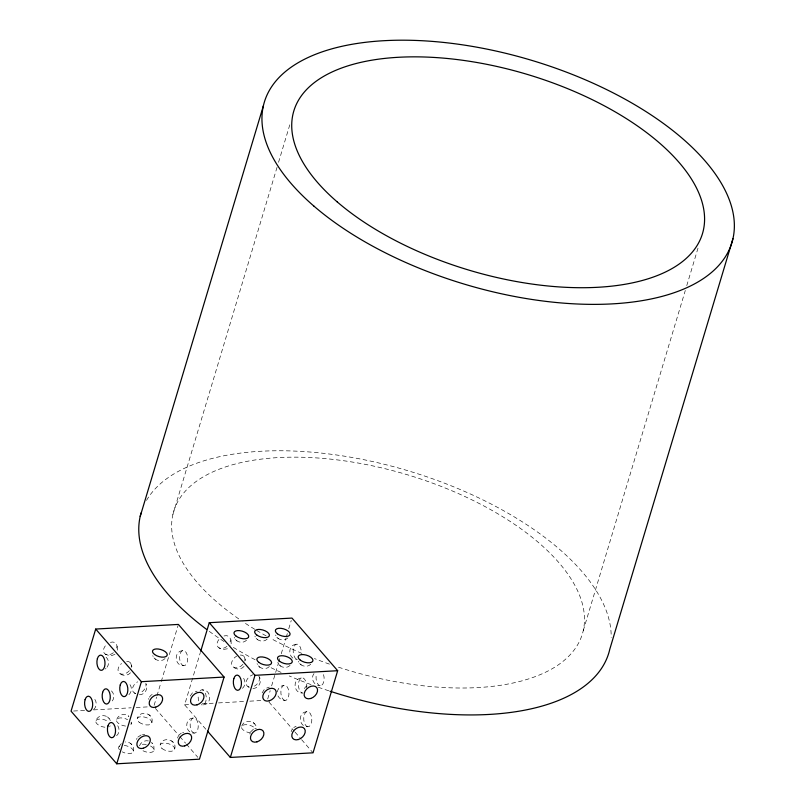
<?xml version="1.0" encoding="UTF-8"?>
<svg xmlns="http://www.w3.org/2000/svg" width="804" height="804" viewBox="0 0 804 804"><rect width="100%" height="100%" fill="white"/><g stroke="black" fill="none" stroke-linecap="round" stroke-linejoin="round"><path stroke-width="0.6" stroke-dasharray="4.02 3.01" d="M131.213 723.751L131.454 722.032M133.384 751.227C134.74 746.393 130.107 741.037 125.112 741.991M151.886 722.595C154.479 713.731 140.177 709.359 137.414 718.203M154.056 750.072L153.845 745.74L151.795 742.795M174.729 748.916C177.332 740.042 163.031 735.68 160.257 744.524M117.585 650.175L117.464 646.094L116.138 643.632M231.17 643.813L231.049 639.733L229.723 637.281M277.35 691.973C277.752 688.686 280.405 685.742 283.752 685.37M172.88 514.53L277.099 167.121M278.546 162.318L290.445 122.65M154.107 705.349L156.609 697.018M156.961 695.832L160.89 682.737M161.252 681.551L178.026 625.623M205.864 729.248L184.639 704.817L200.347 652.456M267.692 698.998L270.194 690.666M271.621 685.902L278.405 663.3M278.757 662.104L279.832 658.536M281.259 653.773L285.902 638.306M286.254 637.12L287.329 633.542M288.757 628.788L291.259 620.457M583.252 630.637L685.309 290.445M686.757 285.641L698.294 247.17M148.529 699.319L148.81 698.405M177.553 738.062L178.357 735.972M262.114 692.958L264.697 688.767L269.37 687.098M249.793 734.022L250.084 733.107M291.138 731.71L291.932 729.61M136.499 739.459L137.002 738.283M190.166 696.093L192.468 692.807L197.141 691.139M104.932 727.238A7.628 3.648 16.7 0 1 96.058 720.515C98.108 713.972 108.309 714.083 110.319 720.585M116.741 719.359C118.309 714.465 125.394 712.676 128.952 716.475M118.912 746.836L121.494 743.348M241.743 726.163C244.205 718.284 256.858 720.655 256.466 728.836M149.323 697.229L151.112 695.128L153.514 693.832M250.587 731.931L253.541 729.057M304.254 688.556L306.043 686.455L309.681 684.948M107.032 667.27C109.434 664.255 108.932 659.38 105.857 657.009M112.299 700.957C115.012 697.581 113.907 692.214 110.269 689.963M314.012 673.551C311.299 676.928 312.404 682.294 316.052 684.546M93.716 709.48C97.063 706.585 97.093 700.786 93.535 698.063M128.881 694.736C132.228 691.852 132.258 686.043 128.71 683.32M116.57 735.791C120.298 732.595 119.726 726.183 115.535 723.64M242.466 688.385C245.813 685.49 245.843 679.692 242.285 676.968M130.519 672.757C127.947 675.842 122.791 676.305 119.826 673.531M137.785 737.157L141.202 734.896M244.104 666.395C241.532 669.491 236.376 669.943 233.411 667.179M179.141 734.846L181.312 733.097M165.071 658.566C161.403 662.395 154.368 660.637 152.72 655.642M246.557 640.205C242.888 644.044 235.853 642.285 234.205 637.291M267.229 639.049C263.561 642.888 256.526 641.13 254.878 636.135M287.902 637.894C284.234 641.733 277.199 639.974 275.551 634.979M269.41 666.526C265.732 670.355 258.697 668.596 257.059 663.612M290.083 665.37C286.415 669.199 279.38 667.441 277.732 662.446M310.756 664.215C307.088 668.044 300.053 666.285 298.405 661.29M105.193 669.008L106.038 668.425M115.002 654.366L110.329 656.034L105.314 654.165M293.731 727.509L296.133 726.223M227.421 648.778L222.517 649.572L218.889 647.813M182.488 650.667C173.322 651.521 174.639 666.305 183.774 665.722A7.628 4.04 86.8 0 0 187.101 654.617A7.628 4.04 86.8 0 0 180.086 654.004A7.628 4.04 86.8 0 0 183.774 665.722M296.073 644.316C286.907 645.17 288.224 659.953 297.359 659.37M301.339 678.003C292.174 678.857 293.49 693.641 302.626 693.058A7.628 4.04 86.8 0 1 298.455 684.435A7.628 4.04 86.8 0 1 303.088 678.013A7.628 4.04 86.8 0 1 306.455 687.762M203.392 704.887C212.557 704.033 211.241 689.249 202.105 689.832M193.02 718.042C183.855 718.897 185.171 733.68 194.307 733.097A7.628 4.04 86.8 0 0 197.643 721.992A7.628 4.04 86.8 0 0 190.618 721.379A7.628 4.04 86.8 0 0 194.307 733.097M306.605 711.691C297.44 712.545 298.756 727.329 307.892 726.746A7.628 4.04 86.8 0 0 311.218 715.63A7.628 4.04 86.8 0 0 304.203 715.017A7.628 4.04 86.8 0 0 307.892 726.746M182.548 732.575L183.774 732.364M254.778 728.535L256.014 728.313M139.353 694.787C144.841 694.897 148.72 688.294 145.886 683.601A7.628 5.347 -41 0 1 140.8 692.545M252.938 688.425C259.089 688.576 262.687 680.646 258.747 676.023M142.429 734.675L144.861 734.615M73.566 711.027L84.842 710.394M93.606 709.902L131.203 707.801M136.208 707.52L148.74 706.827M184.639 704.817L189.654 704.535M202.186 703.832L213.462 703.198M218.467 702.917L244.778 701.45M249.793 701.168L262.325 700.465M323.54 674.576A7.628 4.04 86.8 0 1 320.203 685.691L317.51 685.189M285.038 700.425A7.628 4.04 86.8 0 1 281.35 688.706A7.628 4.04 86.8 0 1 288.375 689.319A7.628 4.04 86.8 0 1 285.038 700.425C281.33 700.475 277.943 697.611 277.38 693.942M148.418 740.906C144.82 740.072 140.8 742.152 139.584 745.68A7.628 3.648 16.7 0 1 146.82 744.584M247.923 686.556L249.019 687.42M134.338 692.907L135.434 693.772M276.797 637.18L278.395 638.647M299.641 663.501L301.249 664.968M256.124 638.336L257.722 639.813M278.968 664.657L280.576 666.124M235.441 639.492L237.049 640.969M258.295 665.812L259.903 667.28M254.767 724.022L253.159 722.555M153.956 657.853L155.564 659.32M150.428 716.062L148.83 714.595M173.282 742.383L171.674 740.906M151.574 742.594L152.609 743.539M109.083 718.374L107.485 716.907M131.936 744.695L130.328 743.228M128.158 715.751L128.73 716.274M268.968 702.063L294.264 731.208M295.088 732.142L300.796 738.725M301.611 739.66L313.037 752.815M155.383 708.424L179.051 735.68M179.865 736.615L185.583 743.197M186.397 744.132L197.824 757.298M244.235 656.657L245.923 661.762M130.65 663.009L132.338 668.114M328.796 690.807A244.104 116.851 16.7 0 1 318.093 687.159M311.027 684.606A244.104 116.851 16.7 0 1 289.219 675.933M281.109 672.395A244.104 116.851 16.7 0 1 268.526 666.526M255.159 659.772A244.104 116.851 16.7 0 1 230.728 645.783M224.155 641.612A244.104 116.851 16.7 0 1 208.487 630.788M146.499 500.45A244.104 116.851 16.7 0 1 406.271 470.239A244.104 116.851 16.7 0 1 611.181 637.482M238.778 618.909A213.331 102.118 16.7 0 1 281.661 457.426A213.331 102.118 16.7 0 1 582.418 603.995A213.331 102.118 16.7 0 1 336.514 666.546M329.449 664.134A213.331 102.118 16.7 0 1 314.374 658.536M301.962 653.441A213.331 102.118 16.7 0 1 270.456 638.265M266.184 635.924A213.331 102.118 16.7 0 1 255.883 629.964M254.788 629.301A213.331 102.118 16.7 0 1 242.929 621.743M250.617 732.886A7.628 3.648 16.7 0 1 241.853 728.454A7.628 3.648 16.7 0 1 245.843 724.685A7.628 3.648 16.7 0 1 255.3 728.454M296.304 659.019A7.628 4.04 86.8 0 1 293.229 650.094A7.628 4.04 86.8 0 1 297.47 644.205A7.628 4.04 86.8 0 1 301.289 652.114M320.203 685.691A7.628 4.04 86.8 0 1 316.515 673.963M200.095 690.676A7.628 4.04 86.8 0 1 206.226 696.797A7.628 4.04 86.8 0 1 201.291 704.706M198.769 700.947A7.628 4.04 86.8 0 1 198.276 695.128M240.235 655.029A7.628 5.347 -41 0 1 244.768 661.079M242.939 664.335A7.628 5.347 -41 0 1 232.376 666.235A7.628 5.347 -41 0 1 236.738 656.074M223.974 635.974A7.628 5.347 -41 0 1 229.532 643.381M226.999 646.356A7.628 5.347 -41 0 1 218.326 647.381A7.628 5.347 -41 0 1 219.16 639.18M259.38 677.3A7.628 5.347 -41 0 1 254.386 686.194M249.29 687.108A7.628 5.347 -41 0 1 246.356 681.179A7.628 5.347 -41 0 1 253.009 674.717M150.489 745.961A7.628 3.648 16.7 0 1 152.448 751.991A7.628 3.648 16.7 0 1 141.363 749.74M124.228 745.419A7.628 3.648 16.7 0 1 133.303 751.7A7.628 3.648 16.7 0 1 122.198 751.851M119.545 749.851A7.628 3.648 16.7 0 1 120.881 745.609M110.248 725.821A7.628 3.648 16.7 0 1 109.475 726.545M96.058 720.515A7.628 3.648 16.7 0 1 108.47 721.761M125.605 726.082A7.628 3.648 16.7 0 1 116.53 719.801A7.628 3.648 16.7 0 1 127.635 719.64M130.992 722.726A7.628 3.648 16.7 0 1 130.921 724.665M126.65 661.38A7.628 5.347 -41 0 1 131.183 667.441M129.354 670.697A7.628 5.347 -41 0 1 119.263 673.109A7.628 5.347 -41 0 1 121.515 663.521M135.705 693.46A7.628 5.347 -41 0 1 132.58 688.365A7.628 5.347 -41 0 1 137.675 681.792M110.389 642.326A7.628 5.347 -41 0 1 116.67 648.064M113.414 652.707A7.628 5.347 -41 0 1 104.751 653.732A7.628 5.347 -41 0 1 105.575 645.532M162.036 748.584A7.628 3.648 16.7 0 0 174.448 749.82A7.628 3.648 16.7 0 0 165.574 743.107A7.628 3.648 16.7 0 0 162.036 748.584M139.182 722.273A7.628 3.648 16.7 0 0 151.594 723.51A7.628 3.648 16.7 0 0 142.73 716.786A7.628 3.648 16.7 0 0 139.182 722.273"/><path stroke-width="1.21" d="M95.696 629.06L71.053 711.168L116.761 763.8L199.452 759.177L224.085 677.058L178.387 624.427L95.696 629.06L141.393 681.691L224.085 677.058M140.197 516.419L263.37 105.857M116.761 763.8L141.393 681.691M200.709 651.26L209.271 622.698L291.973 618.075L337.67 670.707L313.037 752.815L230.346 757.448L207.492 731.127M230.346 757.448L254.979 675.33L209.271 622.698M732.946 238.718L609.774 649.28A244.104 116.851 16.7 0 1 329.992 691.199M254.979 675.33L337.67 670.707M206.497 629.311A244.104 116.851 16.7 0 1 141.112 512.892M313.841 206.045A244.104 116.851 16.7 0 0 718.243 266.003A244.104 116.851 16.7 0 0 462.38 44.813A244.104 116.851 16.7 0 0 313.841 206.045M337.077 201.784A213.331 102.118 16.7 0 0 690.495 254.185A213.331 102.118 16.7 0 0 466.893 60.883A213.331 102.118 16.7 0 0 337.077 201.784M279.581 661.28A7.628 3.648 16.7 0 0 291.993 662.516A7.628 3.648 16.7 0 0 283.119 655.793A7.628 3.648 16.7 0 0 279.581 661.28M300.254 660.124A7.628 3.648 16.7 0 0 312.666 661.36A7.628 3.648 16.7 0 0 303.801 654.637A7.628 3.648 16.7 0 0 300.254 660.124M277.41 633.803A7.628 3.648 16.7 0 0 289.812 635.039A7.628 3.648 16.7 0 0 280.948 628.326A7.628 3.648 16.7 0 0 277.41 633.803M258.908 662.436A7.628 3.648 16.7 0 0 271.32 663.672A7.628 3.648 16.7 0 0 262.446 656.958A7.628 3.648 16.7 0 0 258.908 662.436M256.989 741.861A7.628 5.347 -41 0 0 263.109 730.967A7.628 5.347 -41 0 0 251.431 734.454A7.628 5.347 -41 0 0 256.989 741.861M298.334 739.549A7.628 5.347 -41 0 0 304.455 728.655A7.628 5.347 -41 0 0 292.777 732.132A7.628 5.347 -41 0 0 298.334 739.549M236.054 636.115A7.628 3.648 16.7 0 0 248.466 637.351A7.628 3.648 16.7 0 0 239.602 630.637A7.628 3.648 16.7 0 0 236.054 636.115M256.727 634.959A7.628 3.648 16.7 0 0 269.139 636.195A7.628 3.648 16.7 0 0 260.275 629.482A7.628 3.648 16.7 0 0 256.727 634.959M269.31 700.807A7.628 5.347 -41 0 0 275.42 689.912A7.628 5.347 -41 0 0 263.752 693.39A7.628 5.347 -41 0 0 269.31 700.807M310.656 698.495A7.628 5.347 -41 0 0 316.766 687.601A7.628 5.347 -41 0 0 305.098 691.078A7.628 5.347 -41 0 0 310.656 698.495M233.823 678.596A7.628 4.04 86.8 0 0 237.512 690.314A7.628 4.04 86.8 0 0 240.848 679.199A7.628 4.04 86.8 0 0 233.823 678.596M154.569 654.476A7.628 3.648 16.7 0 0 166.981 655.712A7.628 3.648 16.7 0 0 158.117 648.989A7.628 3.648 16.7 0 0 154.569 654.476M197.07 704.847A7.628 5.347 -41 0 0 203.181 693.952A7.628 5.347 -41 0 0 191.513 697.44A7.628 5.347 -41 0 0 197.07 704.847M155.725 707.158A7.628 5.347 -41 0 0 161.835 696.264A7.628 5.347 -41 0 0 150.167 699.751A7.628 5.347 -41 0 0 155.725 707.158M184.749 745.901A7.628 5.347 -41 0 0 190.87 735.007A7.628 5.347 -41 0 0 179.191 738.494A7.628 5.347 -41 0 0 184.749 745.901M85.073 699.681A7.628 4.04 86.8 0 0 88.762 711.409A7.628 4.04 86.8 0 0 92.088 700.294A7.628 4.04 86.8 0 0 85.073 699.681M102.651 692.314A7.628 4.04 86.8 0 0 106.339 704.043A7.628 4.04 86.8 0 0 109.676 692.927A7.628 4.04 86.8 0 0 102.651 692.314M143.403 748.222A7.628 5.347 -41 0 0 149.524 737.328A7.628 5.347 -41 0 0 137.846 740.806A7.628 5.347 -41 0 0 143.403 748.222M107.917 726.002A7.628 4.04 86.8 0 0 111.605 737.73A7.628 4.04 86.8 0 0 114.942 726.615A7.628 4.04 86.8 0 0 107.917 726.002M120.238 684.948A7.628 4.04 86.8 0 0 123.927 696.666A7.628 4.04 86.8 0 0 127.263 685.561A7.628 4.04 86.8 0 0 120.238 684.948M97.384 658.627A7.628 4.04 86.8 0 0 101.073 670.355A7.628 4.04 86.8 0 0 104.409 659.24A7.628 4.04 86.8 0 0 97.384 658.627"/></g></svg>
